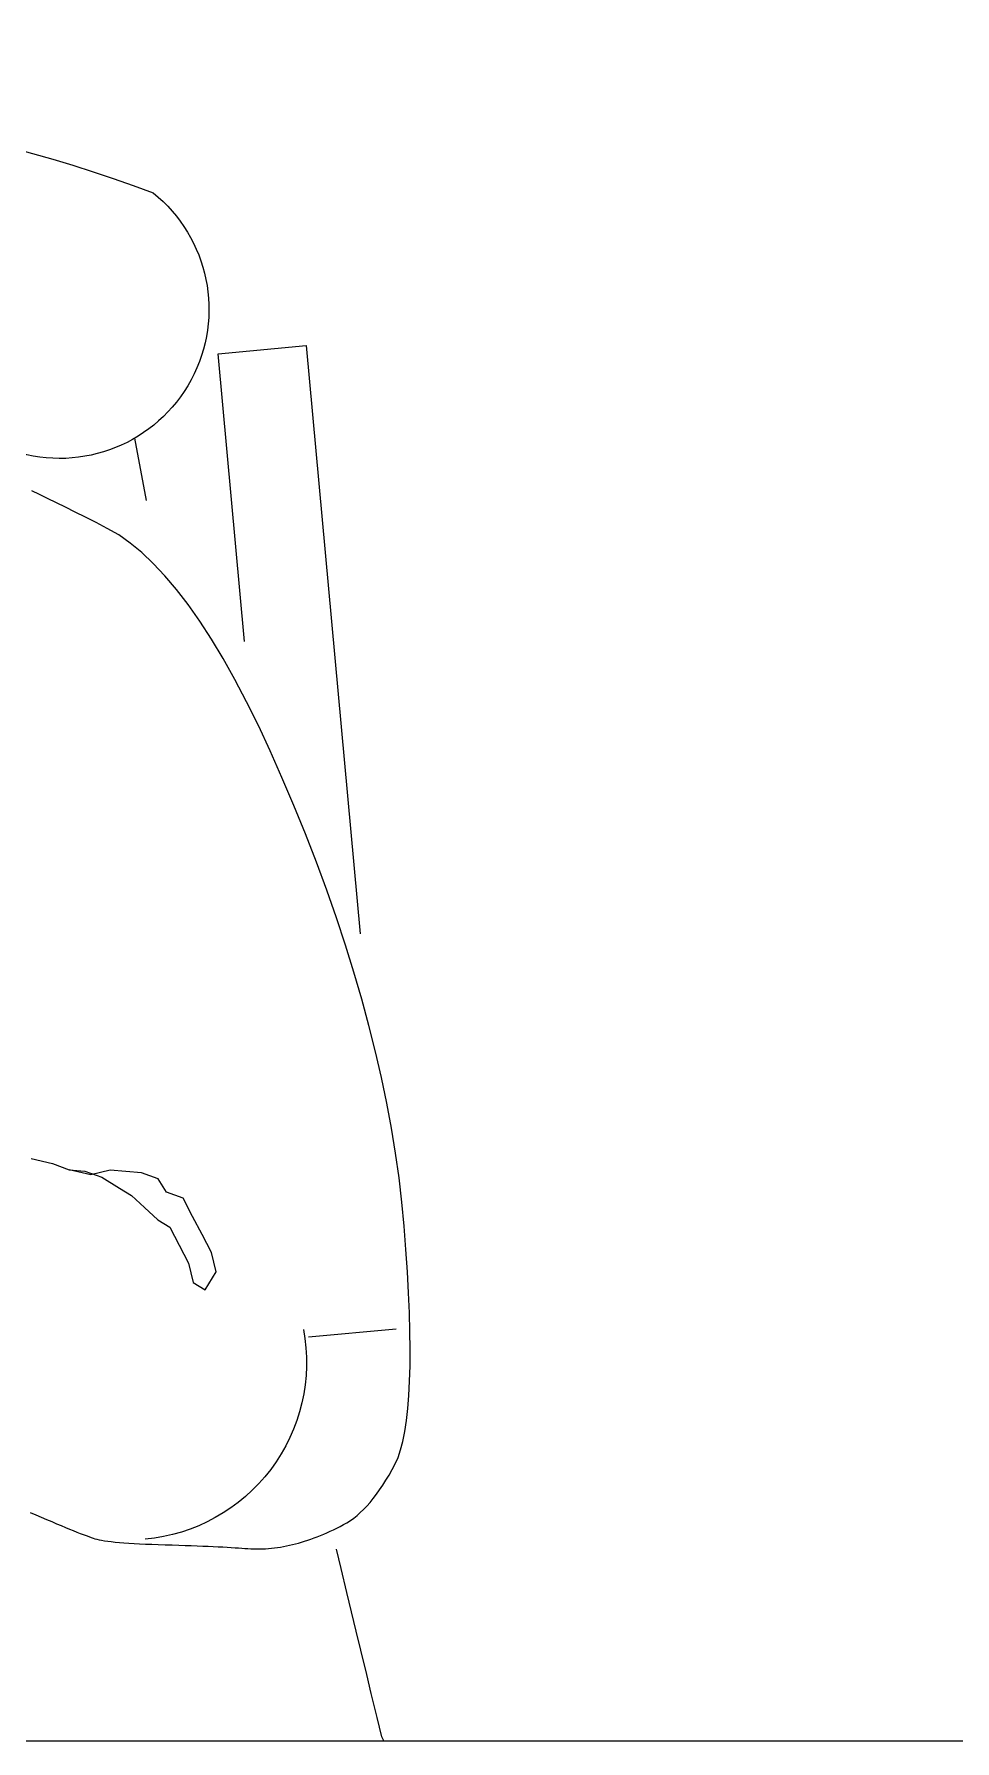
# Model space of a CAD drawing. Header units: millimetres. Extents: x 1393 to 3101, y -2944 to -480.
# Drawn here: x 2991.5 to 3022.6, y -1657.8 to -1600.1 of the extents above; entities that cross this region are included whole.
import ezdxf

# ---------------------------------------------------------------- set-up
doc = ezdxf.new("R2010")
doc.units = ezdxf.units.MM
doc.layers.add('TEFRİŞ_İÇ', color=224, linetype='Continuous', lineweight=13)

# ---------------------------------------------------------------- blocks, each defined once
blk = doc.blocks.new('A$C22EE4B40')
at = {"layer": 'TEFRİŞ_İÇ', "linetype": 'Continuous'}
for p, q in [((0.312642, 0.552652), (1.02007, 0.552652)), ((0.748082, 0.551312), (0.746516, 0.544812)), ((0.748844, 0.552652), (0.748082, 0.551312)), ((0.746516, 0.544812), (0.744558, 0.536686)), ((0.744558, 0.536686), (0.742992, 0.530186)), ((0.742992, 0.530186), (0.741034, 0.522061)), ((0.741034, 0.522061), (0.739468, 0.515561)), ((0.739468, 0.515561), (0.737902, 0.50906)), ((0.737902, 0.50906), (0.736335, 0.50256)), ((0.736335, 0.50256), (0.734377, 0.494434)), ((0.734377, 0.494434), (0.732811, 0.487934)), ((0.650619, 0.484176), (0.651241, 0.484378)), ((0.651241, 0.484378), (0.65188, 0.484558)), ((0.65188, 0.484558), (0.65263, 0.48473)), ((0.65263, 0.48473), (0.653492, 0.484894)), ((0.653492, 0.484894), (0.654466, 0.485052)), ((0.654466, 0.485052), (0.655554, 0.485204)), ((0.655554, 0.485204), (0.656754, 0.485348)), ((0.656754, 0.485348), (0.658067, 0.485485)), ((0.658067, 0.485485), (0.659491, 0.485615)), ((0.659491, 0.485615), (0.66103, 0.485738)), ((0.66103, 0.485738), (0.66268, 0.485855)), ((0.66268, 0.485855), (0.664442, 0.485964)), ((0.664442, 0.485964), (0.666316, 0.486066)), ((0.666316, 0.486066), (0.668304, 0.486162)), ((0.668304, 0.486162), (0.670404, 0.48625)), ((0.670404, 0.48625), (0.672617, 0.486331)), ((0.672617, 0.486331), (0.674941, 0.486405)), ((0.674941, 0.486405), (0.67728, 0.486477)), ((0.67728, 0.486477), (0.67953, 0.486549)), ((0.67953, 0.486549), (0.681694, 0.486622)), ((0.681694, 0.486622), (0.68377, 0.486696)), ((0.68377, 0.486696), (0.68576, 0.486772)), ((0.68576, 0.486772), (0.687661, 0.486847)), ((0.687661, 0.486847), (0.689477, 0.486923)), ((0.689477, 0.486923), (0.691204, 0.487)), ((0.691204, 0.487), (0.692846, 0.487078)), ((0.692846, 0.487078), (0.694399, 0.487157)), ((0.694399, 0.487157), (0.695866, 0.487237)), ((0.695866, 0.487237), (0.697245, 0.487318)), ((0.697245, 0.487318), (0.698539, 0.4874)), ((0.698539, 0.4874), (0.699743, 0.487482)), ((0.699743, 0.487482), (0.700861, 0.487566)), ((0.700861, 0.487566), (0.701891, 0.487649)), ((0.701891, 0.487649), (0.702881, 0.487724)), ((0.702881, 0.487724), (0.703871, 0.487777)), ((0.703871, 0.487777), (0.704864, 0.487811)), ((0.704864, 0.487811), (0.705856, 0.487823)), ((0.705856, 0.487823), (0.706852, 0.487815)), ((0.706852, 0.487815), (0.707849, 0.487786)), ((0.707849, 0.487786), (0.708848, 0.487736)), ((0.708848, 0.487736), (0.709848, 0.487666)), ((0.709848, 0.487666), (0.710851, 0.487577)), ((0.710851, 0.487577), (0.711855, 0.487465)), ((0.711855, 0.487465), (0.712862, 0.487334)), ((0.712862, 0.487334), (0.713869, 0.487181)), ((0.713869, 0.487181), (0.714879, 0.487008)), ((0.714879, 0.487008), (0.71589, 0.486814)), ((0.71589, 0.486814), (0.716903, 0.486601)), ((0.716903, 0.486601), (0.717916, 0.486366)), ((0.717916, 0.486366), (0.718937, 0.486111)), ((0.718937, 0.486111), (0.719964, 0.485832)), ((0.719964, 0.485832), (0.721001, 0.485533)), ((0.721001, 0.485533), (0.722045, 0.485211)), ((0.722045, 0.485211), (0.723098, 0.484868)), ((0.723098, 0.484868), (0.724157, 0.484501)), ((0.724157, 0.484501), (0.725226, 0.484113)), ((0.634912, 0.477876), (0.636622, 0.478603)), ((0.636622, 0.478603), (0.638248, 0.479288)), ((0.638248, 0.479288), (0.639791, 0.479935)), ((0.639791, 0.479935), (0.64125, 0.48054)), ((0.64125, 0.48054), (0.642625, 0.481105)), ((0.642625, 0.481105), (0.643916, 0.48163)), ((0.643916, 0.48163), (0.645125, 0.482115)), ((0.645125, 0.482115), (0.64625, 0.482559)), ((0.64625, 0.482559), (0.647291, 0.482963)), ((0.647291, 0.482963), (0.648248, 0.483326)), ((0.648248, 0.483326), (0.649122, 0.48365)), ((0.649122, 0.48365), (0.649912, 0.483933)), ((0.649912, 0.483933), (0.650619, 0.484176)), ((0.725226, 0.484113), (0.726302, 0.483702)), ((0.726302, 0.483702), (0.727387, 0.483269)), ((0.727387, 0.483269), (0.728479, 0.482815)), ((0.728479, 0.482815), (0.729581, 0.482339)), ((0.729581, 0.482339), (0.730688, 0.481839)), ((0.730688, 0.481839), (0.731807, 0.481319)), ((0.731807, 0.481319), (0.732932, 0.480775)), ((0.732932, 0.480775), (0.734065, 0.48021)), ((0.734065, 0.48021), (0.735205, 0.479622)), ((0.735205, 0.479622), (0.736347, 0.478981)), ((0.736347, 0.478981), (0.737482, 0.478254)), ((0.6293, 0.475461), (0.631241, 0.476301)), ((0.631241, 0.476301), (0.633119, 0.477109)), ((0.633119, 0.477109), (0.634912, 0.477876)), ((0.737482, 0.478254), (0.73861, 0.477441)), ((0.73861, 0.477441), (0.739729, 0.476543)), ((0.739729, 0.476543), (0.740843, 0.47556)), ((0.740843, 0.47556), (0.741948, 0.474491)), ((0.741948, 0.474491), (0.743048, 0.473336)), ((0.743048, 0.473336), (0.744138, 0.472095)), ((0.744138, 0.472095), (0.745223, 0.470771)), ((0.745223, 0.470771), (0.7463, 0.469359)), ((0.7463, 0.469359), (0.74737, 0.467862)), ((0.74737, 0.467862), (0.748432, 0.466279)), ((0.748432, 0.466279), (0.749488, 0.464611)), ((0.749488, 0.464611), (0.750536, 0.462858)), ((0.750536, 0.462858), (0.751577, 0.461019)), ((0.751577, 0.461019), (0.75261, 0.459093)), ((0.75261, 0.459093), (0.753589, 0.456936)), ((0.753589, 0.456936), (0.754462, 0.454396)), ((0.754462, 0.454396), (0.755231, 0.451475)), ((0.755231, 0.451475), (0.755894, 0.448173)), ((0.755894, 0.448173), (0.756452, 0.444491)), ((0.756452, 0.444491), (0.756905, 0.440427)), ((0.756905, 0.440427), (0.757254, 0.435982)), ((0.757254, 0.435982), (0.757497, 0.431155)), ((0.757497, 0.431155), (0.757636, 0.425949)), ((0.757636, 0.425949), (0.75767, 0.420359)), ((0.723311, 0.416204), (0.752973, 0.413487)), ((0.75767, 0.420359), (0.757598, 0.41439)), ((0.757598, 0.41439), (0.757422, 0.408039)), ((0.757422, 0.408039), (0.757141, 0.401307)), ((0.682853, 0.391301), (0.684419, 0.397801)), ((0.684419, 0.397801), (0.688452, 0.400268)), ((0.688452, 0.400268), (0.692153, 0.394218)), ((0.757141, 0.401307), (0.756754, 0.394194)), ((0.692153, 0.394218), (0.690587, 0.387718)), ((0.756754, 0.394194), (0.756263, 0.3867)), ((0.679662, 0.385192), (0.682853, 0.391301)), ((0.690587, 0.387718), (0.687396, 0.38161)), ((0.756263, 0.3867), (0.755666, 0.378824)), ((0.676471, 0.379084), (0.679662, 0.385192)), ((0.687396, 0.38161), (0.684205, 0.375501)), ((0.668013, 0.372524), (0.672438, 0.376617)), ((0.672438, 0.376617), (0.676471, 0.379084)), ((0.684205, 0.375501), (0.681013, 0.369392)), ((0.755666, 0.378824), (0.754914, 0.370707)), ((0.663588, 0.368433), (0.668013, 0.372524)), ((0.681013, 0.369392), (0.675355, 0.367316)), ((0.754914, 0.370707), (0.753951, 0.362488)), ((0.653505, 0.362265), (0.659555, 0.365966)), ((0.659555, 0.365966), (0.663588, 0.368433)), ((0.675355, 0.367316), (0.672555, 0.362834)), ((0.629639, 0.35598), (0.636922, 0.357664)), ((0.636922, 0.357664), (0.64258, 0.359739)), ((0.649863, 0.361423), (0.64258, 0.359739)), ((0.64258, 0.359739), (0.647846, 0.36019)), ((0.647846, 0.36019), (0.653505, 0.362265)), ((0.656363, 0.359857), (0.649863, 0.361423)), ((0.66163, 0.360307), (0.656363, 0.359857)), ((0.666898, 0.360758), (0.66163, 0.360307)), ((0.672555, 0.362834), (0.666898, 0.360758)), ((0.753951, 0.362488), (0.752777, 0.354167)), ((0.752777, 0.354167), (0.751393, 0.345742)), ((0.751393, 0.345742), (0.749799, 0.337215)), ((0.749799, 0.337215), (0.747995, 0.328585)), ((0.747995, 0.328585), (0.745982, 0.319853)), ((0.745982, 0.319853), (0.743756, 0.311017)), ((0.743756, 0.311017), (0.741323, 0.302081)), ((0.741323, 0.302081), (0.738678, 0.293042)), ((0.738678, 0.293042), (0.735823, 0.2839)), ((0.735823, 0.2839), (0.732758, 0.274655)), ((0.722549, 0.081367), (0.740753, 0.280088)), ((0.732758, 0.274655), (0.729484, 0.265308)), ((0.729484, 0.265308), (0.725999, 0.255858)), ((0.725999, 0.255858), (0.722305, 0.246306)), ((0.722305, 0.246306), (0.718399, 0.236651)), ((0.718399, 0.236651), (0.714394, 0.227187)), ((0.714394, 0.227187), (0.710397, 0.218204)), ((0.710397, 0.218204), (0.706411, 0.209704)), ((0.706411, 0.209704), (0.702432, 0.201686)), ((0.702432, 0.201686), (0.698464, 0.194151)), ((0.698464, 0.194151), (0.694503, 0.187098)), ((0.694503, 0.187098), (0.690552, 0.180528)), ((0.690552, 0.180528), (0.68661, 0.174439)), ((0.70179, 0.181272), (0.692887, 0.084084)), ((0.68661, 0.174439), (0.682678, 0.168833)), ((0.682678, 0.168833), (0.678755, 0.163708)), ((0.678755, 0.163708), (0.674841, 0.159067)), ((0.674841, 0.159067), (0.670935, 0.154906)), ((0.66704, 0.151229), (0.663152, 0.148034)), ((0.670935, 0.154906), (0.66704, 0.151229)), ((0.659275, 0.145321), (0.655404, 0.143089)), ((0.663152, 0.148034), (0.659275, 0.145321)), ((0.648014, 0.139313), (0.644573, 0.137578)), ((0.651625, 0.141152), (0.648014, 0.139313)), ((0.655404, 0.143089), (0.651625, 0.141152)), ((0.63526, 0.13298), (0.632493, 0.131651)), ((0.638196, 0.134411), (0.63526, 0.13298)), ((0.641299, 0.135944), (0.638196, 0.134411)), ((0.644573, 0.137578), (0.641299, 0.135944)), ((0.668665, 0.133648), (0.664683, 0.112602)), ((0.632493, 0.131651), (0.629894, 0.130422)), ((0.692887, 0.084084), (0.722549, 0.081367))]:
    blk.add_line(p, q, dxfattribs=at)
for centre, radius, start, end in [((0.662695, 0.424812), 0.06, 349.285108, 84.765964), ((0.639277, 0.069037), 0.050432, 308.740571, 107.794024), ((0.494926, 0.500432), 0.502527, 239.041421, 290.490508)]:
    blk.add_arc(centre, radius, start, end, dxfattribs=at)

msp = doc.modelspace()

# ---------------------------------------------------------------- block references
at = {"layer": 'TEFRİŞ_İÇ', "linetype": 'Continuous', "lineweight": 15, "xscale": -100, "yscale": 100, "zscale": 100, "rotation": 180}
msp.add_blockref('A$C22EE4B40', (2928.477182, -1602.508738), dxfattribs=at)

doc.saveas('drawing.dxf')
